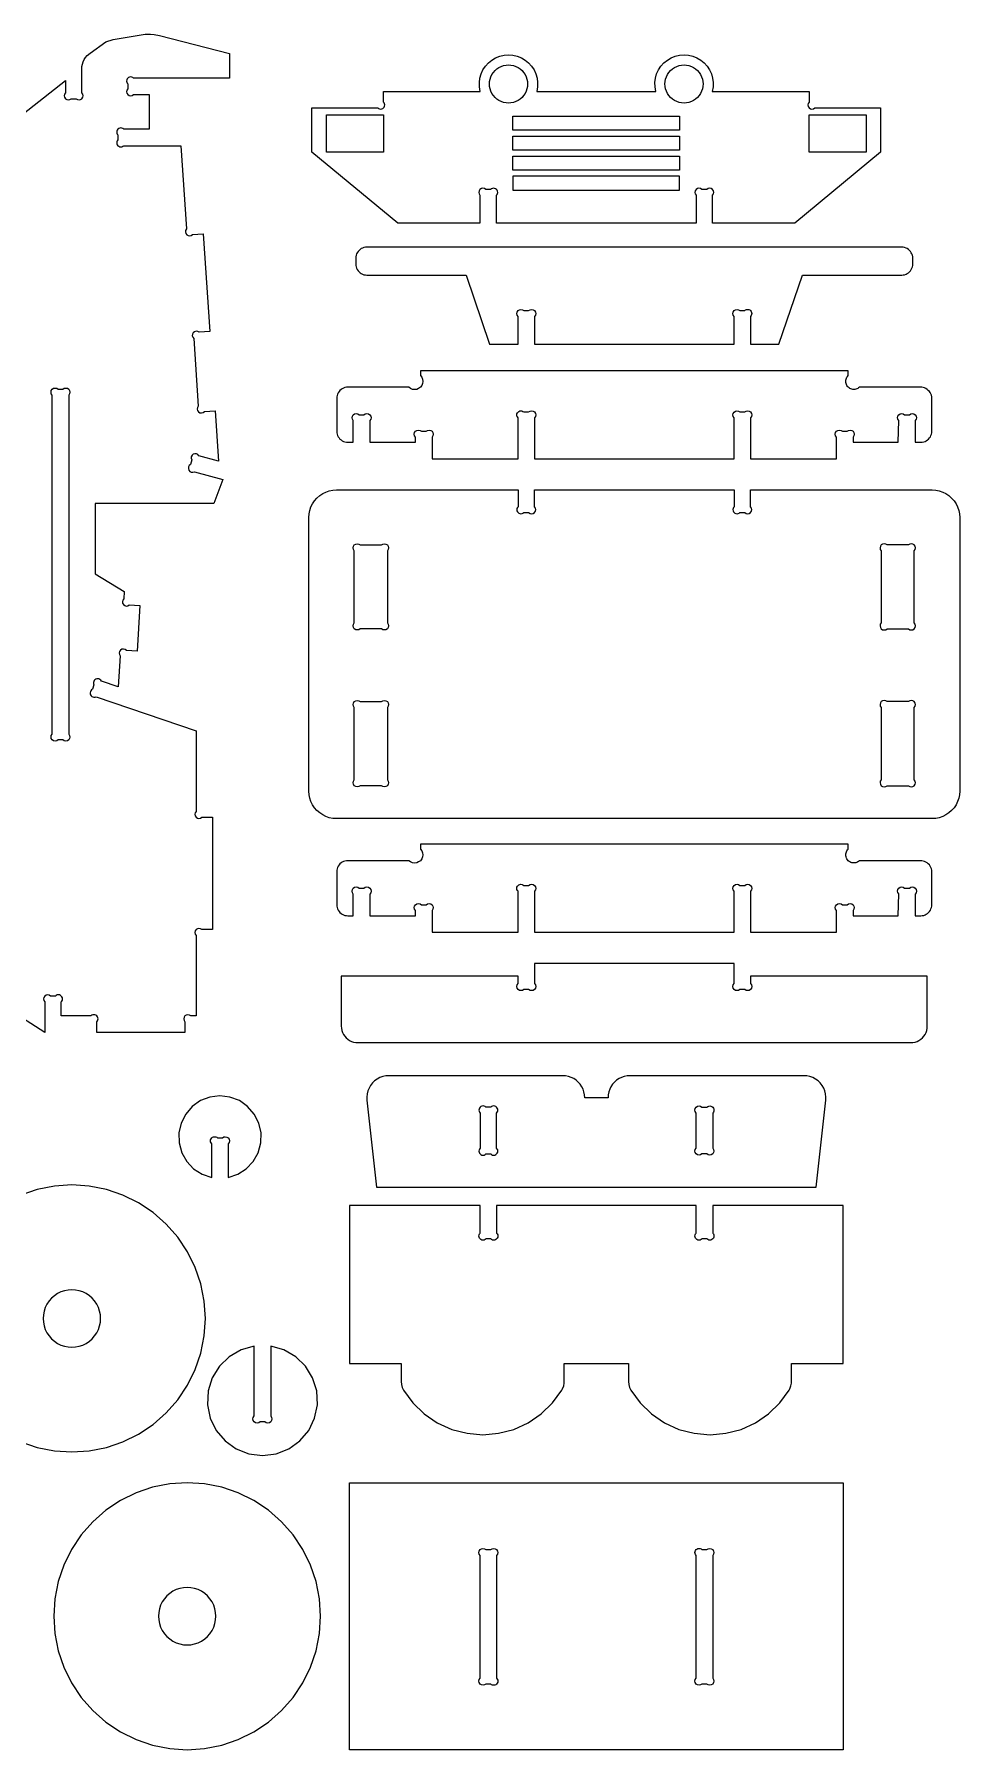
# Model space of a CAD drawing. Extents: x -1068 to 58, y -105 to 558.
# Drawn here: x -713 to -377, y -65 to 558 of the extents above; entities that cross this region are included whole.
import ezdxf

# ---------------------------------------------------------------- set-up
doc = ezdxf.new("R2010")
doc.units = 0
doc.header["$MEASUREMENT"] = 0
doc.layers.get('0').update_dxf_attribs({"linetype": 'CONTINUOUS'})

msp = doc.modelspace()

# ---------------------------------------------------------------- linework, layer by layer
msp.add_lwpolyline([(-742.14, 509.32), (-701.61, 541.08), (-701.61, 536.64, 1), (-699.49, 534.52), (-697.74, 534.52, 1), (-695.62, 536.64), (-695.62, 546.21), (-695.48, 547.1), (-695.22, 547.96), (-694.83, 548.77), (-694.32, 549.51), (-693.71, 550.17), (-692.61, 551.06), (-686.93, 555.12), (-684.33, 556.08), (-672.69, 557.91), (-670.71, 557.9), (-669.39, 557.78), (-667.44, 557.45), (-642.01, 550.9), (-642.01, 541.99), (-676.85, 541.99, 1), (-678.97, 539.86), (-678.97, 538.11, 1), (-676.85, 535.99), (-671.18, 535.99), (-671.18, 523.45), (-680.44, 523.45, 1), (-682.56, 521.33), (-682.56, 519.57, 1), (-680.44, 517.45), (-659.66, 517.45), (-657.68, 487.19, 1), (-655.42, 485.21), (-651.55, 485.47), (-649.19, 449.9), (-653.06, 449.64, 1), (-655.03, 447.38), (-653.4, 422.86, 1), (-651.14, 420.88), (-647.27, 421.14), (-646.05, 402.82), (-653.14, 404.79, 1), (-655.75, 403.31), (-656.22, 401.62, 1), (-654.75, 399.01), (-644.46, 396.14), (-647.68, 387.39), (-690.88, 387.39), (-690.88, 361.86), (-680.29, 355.43), (-680.45, 352.83, 1), (-678.46, 350.58), (-674.59, 350.34), (-675.61, 333.83), (-679.48, 334.07, 1), (-681.73, 332.08), (-682.42, 320.85), (-688.56, 322.94, 1), (-691.25, 321.61), (-691.82, 319.95, 1), (-690.49, 317.26), (-654.17, 304.88), (-654.17, 275.58, 1), (-652.05, 273.45), (-648.17, 273.45), (-648.17, 232.64), (-652.05, 232.64, 1), (-654.17, 230.51), (-654.17, 201.28), (-656.1, 201.28, 1), (-658.22, 199.16), (-658.22, 195.28), (-690.22, 195.28), (-690.22, 199.16, 1), (-692.34, 201.28), (-703.14, 201.28), (-703.14, 206.38, 1), (-705.26, 208.5), (-707.02, 208.5, 1), (-709.14, 206.38), (-709.14, 195.22), (-722.36, 203.72)], format="xyb")
for points in [[(-468.5, 546.34), (-467.61, 544.99), (-466.94, 543.53), (-466.5, 541.98), (-466.3, 540.38), (-466.34, 538.77), (-466.63, 537.18), (-431.48, 537.18), (-431.48, 533.3, 1), (-429.36, 531.18), (-405.45, 531.18), (-405.45, 515.06), (-436.65, 489.33), (-466.52, 489.33), (-466.52, 499.42, 1), (-468.64, 501.54), (-470.4, 501.54, 1), (-472.52, 499.42), (-472.52, 489.33), (-545.02, 489.33), (-545.02, 499.42, 1), (-547.14, 501.54), (-548.9, 501.54, 1), (-551.02, 499.42), (-551.02, 489.33), (-580.89, 489.33), (-612.09, 515.06), (-612.09, 531.18), (-588.18, 531.18, 1), (-586.06, 533.3), (-586.06, 537.18), (-550.91, 537.18), (-551.2, 538.77), (-551.24, 540.38), (-551.04, 541.98), (-550.6, 543.53), (-549.93, 544.99), (-549.04, 546.34), (-547.96, 547.54), (-546.72, 548.56), (-545.33, 549.37), (-543.83, 549.97), (-542.26, 550.34), (-540.65, 550.46), (-539.05, 550.34), (-537.48, 549.97), (-535.98, 549.37), (-534.59, 548.56), (-533.34, 547.54), (-532.27, 546.34), (-531.38, 544.99), (-530.71, 543.53), (-530.27, 541.98), (-530.07, 540.38), (-530.11, 538.77), (-530.4, 537.18), (-487.14, 537.18), (-487.43, 538.77), (-487.47, 540.38), (-487.27, 541.98), (-486.83, 543.53), (-486.16, 544.99), (-485.28, 546.34), (-484.2, 547.54), (-482.95, 548.56), (-481.56, 549.37), (-480.06, 549.97), (-478.49, 550.34), (-476.89, 550.46), (-475.28, 550.34), (-473.71, 549.97), (-472.21, 549.37), (-470.83, 548.56), (-469.58, 547.54)], [(-595.6, 478.57), (-595.83, 478.1), (-596, 477.61), (-596.1, 477.09), (-596.14, 476.57), (-596.14, 474.43), (-596.1, 473.91), (-596, 473.4), (-595.83, 472.9), (-595.6, 472.43), (-595.31, 472), (-594.97, 471.6), (-594.57, 471.26), (-594.14, 470.97), (-593.67, 470.74), (-593.17, 470.57), (-592.66, 470.47), (-592.14, 470.43), (-556.05, 470.43), (-547.52, 445.3), (-537.2, 445.3), (-537.2, 455.39, -1), (-535.08, 457.51), (-533.33, 457.51, -1), (-531.2, 455.39), (-531.2, 445.3), (-458.7, 445.3), (-458.7, 455.39, -1), (-456.58, 457.51), (-454.83, 457.51, -1), (-452.7, 455.39), (-452.7, 445.3), (-442.39, 445.3), (-433.86, 470.43), (-397.77, 470.43), (-397.25, 470.47), (-396.74, 470.57), (-396.24, 470.74), (-395.77, 470.97), (-395.34, 471.26), (-394.94, 471.6), (-394.6, 472), (-394.31, 472.43), (-394.08, 472.9), (-393.91, 473.4), (-393.81, 473.91), (-393.77, 474.43), (-393.77, 476.57), (-393.81, 477.09), (-393.91, 477.61), (-394.08, 478.1), (-394.31, 478.57), (-394.6, 479.01), (-394.94, 479.4), (-395.34, 479.74), (-395.77, 480.03), (-396.24, 480.27), (-396.74, 480.43), (-397.25, 480.54), (-397.77, 480.57), (-592.14, 480.57), (-592.66, 480.54), (-593.17, 480.43), (-593.67, 480.27), (-594.14, 480.03), (-594.57, 479.74), (-594.97, 479.4), (-595.31, 479.01)], [(-602.91, 426.73), (-603.02, 426.21), (-603.05, 425.69), (-603.05, 413.69), (-603.02, 413.17), (-602.91, 412.65), (-602.75, 412.16), (-602.51, 411.69), (-602.22, 411.26), (-601.88, 410.86), (-601.48, 410.52), (-601.05, 410.23), (-600.58, 409.99), (-600.09, 409.83), (-599.57, 409.72), (-599.05, 409.69), (-597.05, 409.69), (-597.05, 417.57, -1), (-594.93, 419.69), (-593.17, 419.69, -1), (-591.05, 417.57), (-591.05, 409.69), (-574.43, 409.69), (-574.43, 411.57, -1), (-572.31, 413.69), (-570.56, 413.69, -1), (-568.43, 411.57), (-568.43, 403.69), (-537.2, 403.69), (-537.2, 418.56, -1), (-535.08, 420.69), (-533.33, 420.69, -1), (-531.2, 418.56), (-531.2, 403.69), (-458.7, 403.69), (-458.7, 418.56, -1), (-456.58, 420.69), (-454.83, 420.69, -1), (-452.7, 418.56), (-452.7, 403.69), (-421.48, 403.69), (-421.48, 411.57, -1), (-419.35, 413.69), (-417.6, 413.69, -1), (-415.48, 411.57), (-415.48, 409.69), (-399.05, 409.69), (-398.9, 417.61, -1), (-396.78, 419.69), (-394.98, 419.69, -1), (-392.86, 417.57), (-392.86, 409.69), (-390.86, 409.69), (-390.34, 409.72), (-389.82, 409.83), (-389.33, 409.99), (-388.86, 410.23), (-388.42, 410.52), (-388.03, 410.86), (-387.69, 411.26), (-387.4, 411.69), (-387.16, 412.16), (-387, 412.65), (-386.89, 413.17), (-386.86, 413.69), (-386.86, 425.69), (-386.91, 426.22), (-387.02, 426.75), (-387.21, 427.25), (-387.46, 427.72), (-387.76, 428.16), (-388.13, 428.56), (-388.54, 428.9), (-388.99, 429.19), (-389.47, 429.41), (-389.98, 429.57), (-390.51, 429.67), (-413.18, 429.69), (-413.46, 429.44), (-413.77, 429.23), (-414.11, 429.07), (-414.47, 428.95), (-414.83, 428.87), (-415.21, 428.85), (-415.58, 428.87), (-415.95, 428.95), (-416.3, 429.07), (-416.64, 429.23), (-416.95, 429.44), (-417.24, 429.69), (-417.49, 429.99), (-417.71, 430.31), (-417.89, 430.66), (-418.01, 431.03), (-418.09, 431.42), (-418.11, 431.81), (-418.09, 432.2), (-418.01, 432.59), (-417.89, 432.96), (-417.71, 433.31), (-417.49, 433.64), (-417.24, 433.93), (-417.24, 435.69), (-572.67, 435.69), (-572.67, 433.93), (-572.2, 433.31), (-571.9, 432.59), (-571.8, 431.81), (-571.9, 431.03), (-572.2, 430.31), (-572.67, 429.69), (-573.3, 429.21), (-574.02, 428.91), (-574.8, 428.81), (-575.57, 428.91), (-576.3, 429.21), (-576.92, 429.69), (-599.05, 429.69), (-599.57, 429.66), (-600.09, 429.55), (-600.58, 429.39), (-601.05, 429.15), (-601.48, 428.86), (-601.88, 428.52), (-602.22, 428.13), (-602.51, 427.69), (-602.75, 427.22)], [(-706.42, 303.67), (-706.42, 426.84, -1), (-704.3, 428.96), (-702.54, 428.96, -1), (-700.42, 426.84), (-700.42, 303.67, -1), (-702.54, 301.55), (-704.3, 301.55, -1)], [(-537.2, 392.37), (-537.2, 386.28, 1), (-535.08, 384.16), (-533.33, 384.16, 1), (-531.2, 386.28), (-531.2, 392.37), (-458.7, 392.37), (-458.7, 386.28, 1), (-456.58, 384.16), (-454.83, 384.16, 1), (-452.7, 386.28), (-452.7, 392.37), (-386.74, 392.37), (-385.43, 392.28), (-384.15, 392.03), (-382.91, 391.61), (-381.74, 391.03), (-380.65, 390.3), (-379.66, 389.44), (-378.8, 388.45), (-378.07, 387.37), (-377.5, 386.19), (-377.08, 384.95), (-376.82, 383.67), (-376.74, 382.37), (-376.74, 282.95), (-376.82, 281.65), (-377.08, 280.37), (-377.5, 279.13), (-378.07, 277.95), (-378.8, 276.87), (-379.66, 275.88), (-380.65, 275.02), (-381.74, 274.29), (-382.91, 273.71), (-384.15, 273.29), (-385.43, 273.04), (-386.74, 272.95), (-603.17, 272.95), (-604.48, 273.04), (-605.76, 273.29), (-607, 273.71), (-608.17, 274.29), (-609.26, 275.02), (-610.25, 275.88), (-611.11, 276.87), (-611.84, 277.95), (-612.41, 279.13), (-612.83, 280.37), (-613.09, 281.65), (-613.17, 282.95), (-613.17, 382.37), (-613.09, 383.67), (-612.83, 384.95), (-612.41, 386.19), (-611.84, 387.37), (-611.11, 388.45), (-610.25, 389.44), (-609.26, 390.3), (-608.17, 391.03), (-607, 391.61), (-605.76, 392.03), (-604.48, 392.28), (-603.17, 392.37)], [(-596.67, 344.05), (-596.67, 370.27, -1), (-594.55, 372.39), (-586.8, 372.39, -1), (-584.67, 370.27), (-584.67, 344.05, -1), (-586.8, 341.93), (-594.55, 341.93, -1)], [(-405.24, 370.27), (-405.24, 344.05, 1), (-403.11, 341.93), (-395.36, 341.93, 1), (-393.24, 344.05), (-393.24, 370.27, 1), (-395.36, 372.39), (-403.11, 372.39, 1)], [(-584.67, 313.34), (-584.67, 287.05, -1), (-586.8, 284.93), (-594.55, 284.93, -1), (-596.67, 287.05), (-596.67, 313.34, -1), (-594.55, 315.46), (-586.8, 315.46, -1)], [(-405.24, 313.34), (-405.24, 287.05, 1), (-403.11, 284.93), (-395.36, 284.93, 1), (-393.24, 287.05), (-393.24, 313.34, 1), (-395.36, 315.46), (-403.11, 315.46, 1)], [(-602.91, 254.71), (-603.02, 254.2), (-603.05, 253.68), (-603.05, 241.68), (-603.02, 241.15), (-602.91, 240.64), (-602.75, 240.15), (-602.51, 239.68), (-602.22, 239.24), (-601.88, 238.85), (-601.48, 238.5), (-601.05, 238.21), (-600.58, 237.98), (-600.09, 237.81), (-599.57, 237.71), (-599.05, 237.68), (-597.05, 237.68), (-597.05, 245.56, -1), (-594.93, 247.68), (-593.17, 247.68, -1), (-591.05, 245.56), (-591.05, 237.68), (-574.43, 237.68), (-574.43, 239.56, -1), (-572.31, 241.68), (-570.56, 241.68, -1), (-568.43, 239.56), (-568.43, 231.68), (-537.2, 231.68), (-537.2, 246.55, -1), (-535.08, 248.67), (-533.33, 248.67, -1), (-531.2, 246.55), (-531.2, 231.68), (-458.7, 231.68), (-458.7, 246.55, -1), (-456.58, 248.67), (-454.83, 248.67, -1), (-452.7, 246.55), (-452.7, 231.68), (-421.48, 231.68), (-421.48, 239.56, -1), (-419.35, 241.68), (-417.6, 241.68, -1), (-415.48, 239.56), (-415.48, 237.68), (-399.05, 237.68), (-398.9, 245.6, -1), (-396.78, 247.68), (-394.98, 247.68, -1), (-392.86, 245.56), (-392.86, 237.68), (-390.86, 237.68), (-390.34, 237.71), (-389.82, 237.81), (-389.33, 237.98), (-388.86, 238.21), (-388.42, 238.5), (-388.03, 238.85), (-387.69, 239.24), (-387.4, 239.68), (-387.16, 240.15), (-387, 240.64), (-386.89, 241.15), (-386.86, 241.68), (-386.86, 253.68), (-386.91, 254.21), (-387.02, 254.73), (-387.21, 255.24), (-387.46, 255.71), (-387.76, 256.15), (-388.13, 256.54), (-388.54, 256.89), (-388.99, 257.17), (-389.47, 257.4), (-389.98, 257.56), (-390.51, 257.65), (-413.18, 257.68), (-413.46, 257.43), (-413.77, 257.22), (-414.11, 257.05), (-414.47, 256.93), (-414.83, 256.86), (-415.21, 256.84), (-415.58, 256.86), (-415.95, 256.93), (-416.3, 257.05), (-416.64, 257.22), (-416.95, 257.43), (-417.24, 257.68), (-417.49, 257.97), (-417.71, 258.3), (-417.89, 258.65), (-418.01, 259.02), (-418.09, 259.41), (-418.11, 259.8), (-418.09, 260.19), (-418.01, 260.57), (-417.89, 260.95), (-417.71, 261.3), (-417.49, 261.62), (-417.24, 261.92), (-417.24, 263.68), (-572.67, 263.68), (-572.67, 261.92), (-572.2, 261.3), (-571.9, 260.57), (-571.8, 259.8), (-571.9, 259.02), (-572.2, 258.3), (-572.67, 257.68), (-573.3, 257.2), (-574.02, 256.9), (-574.8, 256.8), (-575.57, 256.9), (-576.3, 257.2), (-576.92, 257.68), (-599.05, 257.68), (-599.57, 257.64), (-600.09, 257.54), (-600.58, 257.37), (-601.05, 257.14), (-601.48, 256.85), (-601.88, 256.5), (-602.22, 256.11), (-602.51, 255.68), (-602.75, 255.21)], [(-392.22, 192.03), (-391.52, 192.38), (-390.86, 192.82), (-390.27, 193.33), (-389.76, 193.92), (-389.32, 194.58), (-388.97, 195.28), (-388.72, 196.02), (-388.57, 196.79), (-388.52, 197.58), (-388.52, 215.68), (-452.7, 215.68), (-452.7, 213.02, -1), (-454.83, 210.9), (-456.58, 210.9, -1), (-458.7, 213.02), (-458.7, 220.3), (-531.2, 220.3), (-531.2, 213.02, -1), (-533.33, 210.9), (-535.08, 210.9, -1), (-537.2, 213.02), (-537.2, 215.68), (-601.39, 215.68), (-601.39, 197.58), (-601.34, 196.79), (-601.19, 196.02), (-600.94, 195.28), (-600.59, 194.58), (-600.15, 193.92), (-599.64, 193.33), (-599.05, 192.82), (-598.39, 192.38), (-597.69, 192.03), (-596.95, 191.78), (-596.18, 191.63), (-595.39, 191.58), (-394.52, 191.58), (-393.73, 191.63), (-392.96, 191.78)], [(-648.48, 142.59), (-648.48, 154.83, -1), (-646.36, 156.96), (-644.6, 156.96, -1), (-642.48, 154.83), (-642.48, 142.59), (-639, 143.76), (-635.92, 145.73), (-633.4, 148.4), (-631.61, 151.59), (-630.64, 155.12), (-630.56, 158.79), (-631.37, 162.36), (-633.03, 165.63), (-635.42, 168.4), (-638.42, 170.51), (-641.84, 171.82), (-645.48, 172.27), (-649.11, 171.82), (-652.53, 170.51), (-655.53, 168.4), (-657.93, 165.63), (-659.58, 162.36), (-660.39, 158.79), (-660.31, 155.12), (-659.35, 151.59), (-657.55, 148.4), (-655.04, 145.73), (-651.95, 143.76)], [(-550.98, 166), (-550.98, 153.24, 1), (-548.86, 151.12), (-547.1, 151.12, 1), (-544.98, 153.24), (-544.98, 166, 1), (-547.1, 168.13), (-548.86, 168.13, 1)], [(-472.48, 153.24), (-472.48, 166, -1), (-470.36, 168.13), (-468.6, 168.13, -1), (-466.48, 166), (-466.48, 153.24, -1), (-468.6, 151.12), (-470.36, 151.12, -1)], [(-496.22, 65.33), (-492.83, 60.69), (-488.7, 56.7), (-483.96, 53.46), (-478.73, 51.08), (-473.18, 49.63), (-467.45, 49.14), (-461.73, 49.63), (-456.18, 51.08), (-450.95, 53.46), (-446.2, 56.7), (-442.08, 60.69), (-438.69, 65.33), (-438.43, 65.81), (-438.04, 66.83), (-437.84, 67.9), (-437.82, 74.99), (-419.01, 74.99), (-419.01, 132.45), (-466.48, 132.45), (-466.48, 122.37, -1), (-468.6, 120.24), (-470.36, 120.24, -1), (-472.48, 122.37), (-472.48, 132.45), (-544.98, 132.45), (-544.98, 122.37, -1), (-547.1, 120.24), (-548.86, 120.24, -1), (-550.98, 122.37), (-550.98, 132.45), (-598.45, 132.45), (-598.45, 74.99), (-579.64, 74.99), (-579.64, 68.44), (-579.55, 67.36), (-579.25, 66.31), (-578.77, 65.33), (-575.39, 60.69), (-571.26, 56.7), (-566.52, 53.46), (-561.29, 51.08), (-555.73, 49.63), (-550.01, 49.14), (-544.29, 49.63), (-538.73, 51.08), (-533.51, 53.46), (-528.76, 56.7), (-524.63, 60.69), (-521.25, 65.33), (-520.98, 65.81), (-520.6, 66.83), (-520.4, 67.9), (-520.38, 74.99), (-497.09, 74.99), (-497.09, 68.44), (-496.99, 67.36), (-496.7, 66.31)], [(-611.09, 55.17), (-610.1, 60.04), (-610.35, 65.01), (-611.81, 69.76), (-614.4, 74), (-617.96, 77.48), (-622.26, 79.97), (-627.05, 81.32), (-627.05, 55.93, -1), (-629.17, 53.81), (-630.92, 53.81, -1), (-633.05, 55.93), (-633.05, 81.32), (-637.83, 79.97), (-642.13, 77.48), (-645.69, 74), (-648.28, 69.76), (-649.74, 65.01), (-649.99, 60.04), (-649, 55.17), (-646.84, 50.69), (-643.65, 46.88), (-639.61, 43.98), (-634.98, 42.16), (-630.05, 41.55), (-625.11, 42.16), (-620.48, 43.98), (-616.45, 46.88), (-613.25, 50.69)], [(-548.86, 7.37), (-547.1, 7.37, -1), (-544.98, 5.24), (-544.98, -39.33, -1), (-547.1, -41.45), (-548.86, -41.45, -1), (-550.98, -39.33), (-550.98, 5.24, -1)], [(-470.36, 7.37), (-468.6, 7.37, -1), (-466.48, 5.24), (-466.48, -39.33, -1), (-468.6, -41.45), (-470.36, -41.45, -1), (-472.48, -39.33), (-472.48, 5.24, -1)]]:
    msp.add_lwpolyline(points, format="xyb", close=True)
for points in [[(-534.65, 536.39), (-535.15, 535.64), (-535.75, 534.96), (-536.43, 534.36), (-537.19, 533.86), (-538, 533.45), (-538.86, 533.16), (-539.75, 532.99), (-540.65, 532.93), (-541.56, 532.99), (-542.45, 533.16), (-543.31, 533.45), (-544.12, 533.86), (-544.87, 534.36), (-545.56, 534.96), (-546.15, 535.64), (-546.66, 536.39), (-547.06, 537.21), (-547.35, 538.07), (-547.53, 538.96), (-547.59, 539.86), (-547.53, 540.77), (-547.35, 541.65), (-547.06, 542.51), (-546.66, 543.33), (-546.15, 544.08), (-545.56, 544.76), (-544.87, 545.36), (-544.12, 545.86), (-543.31, 546.27), (-542.45, 546.56), (-541.56, 546.73), (-540.65, 546.79), (-539.75, 546.73), (-538.86, 546.56), (-538, 546.27), (-537.19, 545.86), (-536.43, 545.36), (-535.75, 544.76), (-535.15, 544.08), (-534.65, 543.33), (-534.25, 542.51), (-533.96, 541.65), (-533.78, 540.77), (-533.72, 539.86), (-533.78, 538.96), (-533.96, 538.07), (-534.25, 537.21)], [(-470.48, 542.51), (-470.19, 541.65), (-470.01, 540.77), (-469.95, 539.86), (-470.01, 538.96), (-470.19, 538.07), (-470.48, 537.21), (-470.88, 536.39), (-471.39, 535.64), (-471.98, 534.96), (-472.67, 534.36), (-473.42, 533.86), (-474.23, 533.45), (-475.09, 533.16), (-475.98, 532.99), (-476.89, 532.93), (-477.79, 532.99), (-478.68, 533.16), (-479.54, 533.45), (-480.35, 533.86), (-481.11, 534.36), (-481.79, 534.96), (-482.39, 535.64), (-482.89, 536.39), (-483.29, 537.21), (-483.58, 538.07), (-483.76, 538.96), (-483.82, 539.86), (-483.76, 540.77), (-483.58, 541.65), (-483.29, 542.51), (-482.89, 543.33), (-482.39, 544.08), (-481.79, 544.76), (-481.11, 545.36), (-480.35, 545.86), (-479.54, 546.27), (-478.68, 546.56), (-477.79, 546.73), (-476.89, 546.79), (-475.98, 546.73), (-475.09, 546.56), (-474.23, 546.27), (-473.42, 545.86), (-472.67, 545.36), (-471.98, 544.76), (-471.39, 544.08), (-470.88, 543.33)], [(-586.06, 515.06), (-606.79, 515.06), (-606.79, 528.65), (-586.06, 528.65)], [(-478.51, 523.08), (-539.03, 523.08), (-539.03, 528.16), (-478.51, 528.16)], [(-410.75, 515.06), (-431.48, 515.06), (-431.48, 528.65), (-410.75, 528.65)], [(-539.03, 515.83), (-539.03, 520.91), (-478.51, 520.91), (-478.51, 515.83)], [(-539.03, 508.58), (-539.03, 513.66), (-478.51, 513.66), (-478.51, 508.58)], [(-478.51, 501.33), (-478.51, 506.41), (-539.03, 506.41), (-539.03, 501.33)], [(-425.39, 170.7), (-425.34, 171.82), (-425.45, 172.93), (-425.72, 174.02), (-426.14, 175.05), (-426.69, 176.03), (-427.38, 176.91), (-428.18, 177.69), (-429.09, 178.35), (-430.08, 178.88), (-431.13, 179.26), (-432.22, 179.49), (-433.34, 179.57), (-496.5, 179.57), (-497.55, 179.5), (-498.58, 179.3), (-499.57, 178.96), (-500.5, 178.5), (-501.37, 177.92), (-502.16, 177.23), (-502.85, 176.44), (-503.43, 175.57), (-503.9, 174.63), (-504.23, 173.64), (-504.44, 172.62), (-504.5, 171.57), (-512.96, 171.57), (-513.03, 172.62), (-513.23, 173.64), (-513.57, 174.63), (-514.03, 175.57), (-514.61, 176.44), (-515.3, 177.23), (-516.09, 177.92), (-516.96, 178.5), (-517.9, 178.96), (-518.89, 179.3), (-519.91, 179.5), (-520.96, 179.57), (-584.12, 179.57), (-585.24, 179.49), (-586.34, 179.26), (-587.39, 178.88), (-588.38, 178.35), (-589.28, 177.69), (-590.08, 176.91), (-590.77, 176.03), (-591.33, 175.05), (-591.74, 174.02), (-592.01, 172.93), (-592.12, 171.82), (-592.08, 170.7), (-588.6, 139.09), (-428.86, 139.09)], [(-692.94, 99.63), (-694.07, 100.39), (-695.3, 101), (-696.59, 101.43), (-697.93, 101.7), (-699.29, 101.79), (-700.65, 101.7), (-701.99, 101.43), (-703.29, 101), (-704.51, 100.39), (-705.65, 99.63), (-706.67, 98.73), (-707.57, 97.71), (-708.33, 96.57), (-708.94, 95.34), (-709.38, 94.05), (-709.64, 92.71), (-709.73, 91.35), (-709.64, 89.99), (-709.38, 88.65), (-708.94, 87.35), (-708.33, 86.13), (-707.57, 84.99), (-706.67, 83.97), (-705.65, 83.07), (-704.51, 82.31), (-703.29, 81.7), (-701.99, 81.26), (-700.65, 81), (-699.29, 80.91), (-697.93, 81), (-696.59, 81.26), (-695.3, 81.7), (-694.07, 82.31), (-692.94, 83.07), (-691.91, 83.97), (-691.01, 84.99), (-690.25, 86.13), (-689.65, 87.35), (-689.21, 88.65), (-688.94, 89.99), (-688.85, 91.35), (-688.94, 92.71), (-689.21, 94.05), (-689.65, 95.34), (-690.25, 96.57), (-691.01, 97.71), (-691.91, 98.73)], [(-623.1, 17.49), (-627.87, 21.67), (-633.15, 25.2), (-638.84, 28), (-644.85, 30.04), (-651.07, 31.28), (-657.4, 31.69), (-663.73, 31.28), (-669.95, 30.04), (-675.96, 28), (-681.65, 25.2), (-686.92, 21.67), (-691.69, 17.49), (-695.88, 12.72), (-699.4, 7.44), (-702.21, 1.75), (-704.25, -4.25), (-705.49, -10.48), (-705.9, -16.81), (-705.49, -23.14), (-704.25, -29.36), (-702.21, -35.37), (-699.4, -41.06), (-695.88, -46.33), (-691.69, -51.1), (-686.92, -55.29), (-681.65, -58.81), (-675.96, -61.62), (-669.95, -63.66), (-663.73, -64.89), (-657.4, -65.31), (-651.07, -64.89), (-644.85, -63.66), (-638.84, -61.62), (-633.15, -58.81), (-627.87, -55.29), (-623.1, -51.1), (-618.92, -46.33), (-615.39, -41.06), (-612.59, -35.37), (-610.55, -29.36), (-609.31, -23.14), (-608.9, -16.81), (-609.31, -10.48), (-610.55, -4.25), (-612.59, 1.75), (-615.39, 7.44), (-618.92, 12.72)], [(-419.01, -65.31), (-598.45, -65.31), (-598.45, 31.59), (-419.01, 31.59)], [(-652.18, -25.85), (-651.04, -25.09), (-650.02, -24.19), (-649.12, -23.16), (-648.36, -22.03), (-647.75, -20.8), (-647.31, -19.51), (-647.05, -18.17), (-646.96, -16.81), (-647.05, -15.44), (-647.31, -14.11), (-647.75, -12.81), (-648.36, -11.59), (-649.12, -10.45), (-650.02, -9.43), (-651.04, -8.52), (-652.18, -7.77), (-653.4, -7.16), (-654.7, -6.72), (-656.04, -6.46), (-657.4, -6.37), (-658.76, -6.46), (-660.1, -6.72), (-661.39, -7.16), (-662.62, -7.77), (-663.75, -8.52), (-664.78, -9.43), (-665.68, -10.45), (-666.44, -11.59), (-667.04, -12.81), (-667.48, -14.11), (-667.75, -15.44), (-667.84, -16.81), (-667.75, -18.17), (-667.48, -19.51), (-667.04, -20.8), (-666.44, -22.03), (-665.68, -23.16), (-664.78, -24.19), (-663.75, -25.09), (-662.62, -25.85), (-661.39, -26.45), (-660.1, -26.89), (-658.76, -27.16), (-657.4, -27.25), (-656.04, -27.16), (-654.7, -26.89), (-653.4, -26.45)]]:
    msp.add_lwpolyline(points, close=True)
msp.add_lwpolyline([(-717.85, 46.54), (-711.84, 44.5), (-705.62, 43.26), (-699.29, 42.85), (-692.96, 43.26), (-686.74, 44.5), (-680.73, 46.54), (-675.04, 49.35), (-669.77, 52.87), (-665, 57.05), (-660.81, 61.82), (-657.29, 67.1), (-654.48, 72.79), (-652.44, 78.8), (-651.2, 85.02), (-650.79, 91.35), (-651.2, 97.68), (-652.44, 103.9), (-654.48, 109.91), (-657.29, 115.6), (-660.81, 120.88), (-665, 125.65), (-669.77, 129.83), (-675.04, 133.35), (-680.73, 136.16), (-686.74, 138.2), (-692.96, 139.44), (-699.29, 139.85), (-705.62, 139.44), (-711.84, 138.2), (-717.85, 136.16)])

doc.saveas('drawing.dxf')
